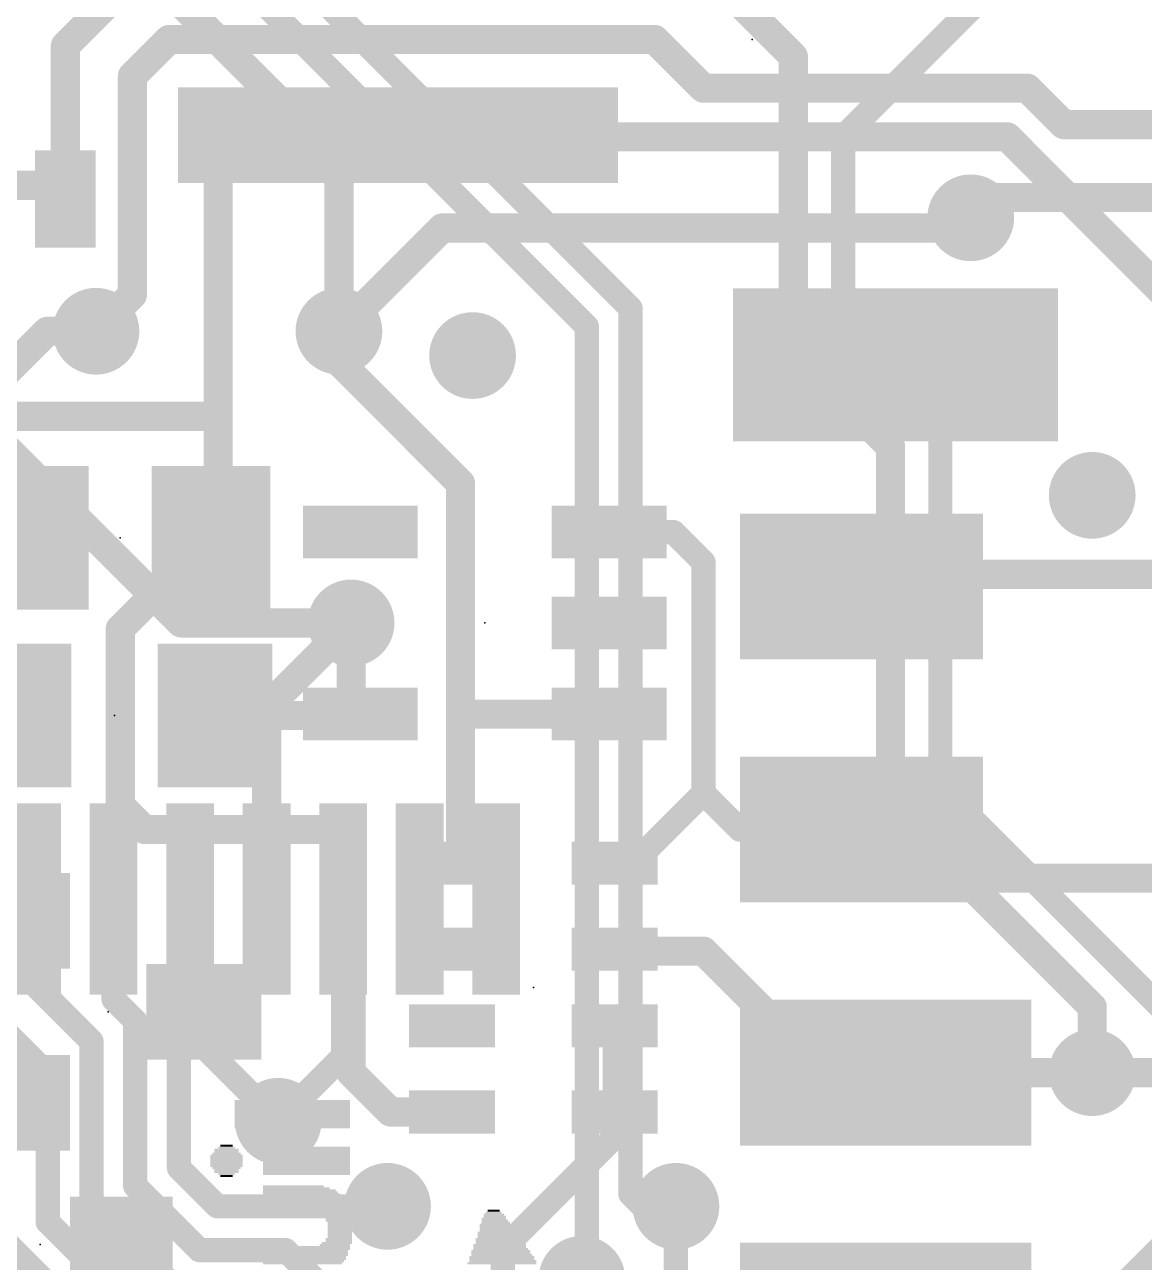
# Model space of a CAD drawing. Extents: x -30.9 to 32.9, y -36.3 to 40.7.
# Drawn here: x 0.27 to 11.97, y 6.53 to 19.46 of the extents above; entities that cross this region are included whole.
import ezdxf

# ---------------------------------------------------------------- set-up
doc = ezdxf.new("R2010")
doc.units = 0
for name, color, linetype in [('1', 12, 'CONTINUOUS'), ('16', 5, 'CONTINUOUS'), ('18', 110, 'CONTINUOUS'), ('200', 132, 'CONTINUOUS'), ('23', 40, 'CONTINUOUS')]:
    doc.layers.add(name, color=color, linetype=linetype)

# ---------------------------------------------------------------- blocks, each defined once
blk = doc.blocks.new('RECT')
blk.add_solid([(-0.5, -0.5), (0.5, -0.5), (-0.5, 0.5), (0.5, 0.5)])
blk = doc.blocks.new('ROUNDV')
at = {"const_width": 0.5}
blk.add_lwpolyline([(0, -0.25, 1), (0, 0.25, 1), (0, -0.25)], format="xyb", dxfattribs=at)

msp = doc.modelspace()

# ---------------------------------------------------------------- linework, layer by layer
at = {"layer": '1'}
for points, const_width in [([(0.696, 19.238), (1.397, 19.939)], 0.3048), ([(1.778, 19.304), (1.397, 18.923)], 0.3048), ([(1.778, 19.304), (6.858, 19.304)], 0.3048), ([(6.858, 19.304), (7.366, 18.796)], 0.3048), ([(0.696, 19.238), (0.696, 17.78)], 0.3048), ([(1.397, 18.923), (1.397, 16.637)], 0.3048), ([(7.366, 18.796), (10.7514, 18.796)], 0.3048), ([(10.7514, 18.796), (11.1324, 18.415)], 0.3048), ([(11.1324, 18.415), (21.59, 18.415)], 0.3048), ([(2.4299, 18.304), (2.2939, 18.1681)], 0.3048), ([(4.174, 18.304), (2.4299, 18.304)], 0.3048), ([(4.19, 18.288), (4.174, 18.304)], 0.3048), ([(10.541, 18.288), (4.19, 18.288)], 0.3048), ([(12.2555, 16.5735), (10.541, 18.288)], 0.3048), ([(2.2939, 18.1681), (2.2939, 15.367)], 0.3048), ([(0, 17.78), (0.696, 17.78)], 0.3048), ([(0.696, 17.78), (0.696, 17.637)], 0.3048), ([(9.989, 17.3355), (10.1273, 17.4738)], 0.3048), ([(10.1273, 17.4738), (10.16, 17.4411)], 0.3048), ([(3.556, 16.256), (4.6355, 17.3355)], 0.3048), ([(4.6355, 17.3355), (9.989, 17.3355)], 0.3048), ([(1.397, 16.637), (1.016, 16.256)], 0.3048), ([(3.556, 15.9385), (3.556, 16.256)], 0.3048), ([(3.556, 15.9385), (4.826, 14.6685)], 0.3048), ([(0.016, 15.367), (2.2939, 15.367)], 0.3048), ([(2.2939, 15.367), (2.2939, 14.1709)], 0.3048), ([(4.826, 14.6685), (4.826, 12.2555)], 0.3048), ([(1.27, 13.147), (2.22, 14.097)], 0.3048), ([(2.2939, 14.1709), (2.22, 14.097)], 0.3048), ([(6.3801, 14.158), (7.051, 14.158)], 0.254), ([(7.051, 14.158), (7.366, 13.843)], 0.254), ([(7.366, 13.843), (7.366, 11.43)], 0.254), ([(9.144, 13.716), (9.017, 13.589)], 0.3048), ([(12.2555, 13.716), (9.144, 13.716)], 0.3048), ([(9.017, 13.589), (10.033, 13.589)], 0.3048), ([(3.683, 12.3549), (3.683, 13.208)], 0.3048), ([(1.27, 11.303), (1.27, 13.147)], 0.3048), ([(3.7799, 12.258), (3.683, 12.3549)], 0.3048), ([(2.26, 12.2405), (3.7624, 12.2405)], 0.3048), ([(3.7624, 12.2405), (3.7799, 12.258)], 0.3048), ([(4.826, 12.2555), (4.826, 10.786)], 0.3048), ([(6.3776, 12.2555), (4.826, 12.2555)], 0.3048), ([(6.3801, 12.258), (6.3776, 12.2555)], 0.3048), ([(7.366, 11.43), (6.634, 10.698)], 0.254), ([(7.366, 11.43), (7.747, 11.049)], 0.254), ([(1.524, 11.049), (1.27, 11.303)], 0.3048), ([(3.429, 11.049), (1.524, 11.049)], 0.3048), ([(3.683, 10.795), (3.429, 11.049)], 0.3048), ([(7.747, 11.049), (9.017, 11.049)], 0.254), ([(9.017, 11.049), (9.906, 11.049)], 0.254), ([(9.906, 11.049), (10.414, 10.541)], 0.3048), ([(3.683, 8.509), (3.683, 10.795)], 0.3048), ([(4.826, 10.786), (4.738, 10.698)], 0.3048), ([(6.634, 10.698), (6.438, 10.698)], 0.254), ([(10.414, 10.541), (13.335, 10.541)], 0.3048), ([(6.438, 9.798), (6.457, 9.779)], 0.3048), ([(6.457, 9.779), (7.366, 9.779)], 0.3048), ([(7.366, 9.779), (8.636, 8.509)], 0.3048), ([(2.143, 9.144), (2.143, 8.779)], 0.254), ([(6.438, 8.998), (6.438, 8.098)], 0.254), ([(2.143, 8.779), (2.921, 8.001)], 0.254), ([(4.094, 8.098), (3.683, 8.509)], 0.3048), ([(8.636, 8.509), (9.271, 8.509)], 0.3048), ([(9.1141, 8.3521), (9.271, 8.509)], 0.3048), ([(9.271, 8.509), (11.43, 8.509)], 0.3048), ([(11.43, 8.509), (13.589, 8.509)], 0.3048), ([(4.738, 8.098), (4.094, 8.098)], 0.3048), ([(6.438, 8.098), (6.438, 7.835)], 0.254), ([(6.438, 7.835), (5.2705, 6.6675)], 0.254), ([(7.0786, 4.6772), (7.0786, 7.112)], 0.254), ([(5.2705, 4.826), (5.2705, 6.6675)], 0.254)]:
    msp.add_lwpolyline(points, dxfattribs=dict(at, const_width=const_width))
for points, const_width in [([(1.778, 19.3802, 1), (1.778, 19.2278)], 0.1524), ([(1.8319, 19.2501, 1), (1.7241, 19.3579)], 0.1524), ([(6.9119, 19.3579, 1), (6.8041, 19.2501)], 0.1524), ([(6.858, 19.2278, 1), (6.858, 19.3802)], 0.1524), ([(0.7722, 19.238, 1), (0.6198, 19.238)], 0.1524), ([(0.6421, 19.2919, 1), (0.7499, 19.1841)], 0.1524), ([(1.4732, 18.923, 1), (1.3208, 18.923)], 0.1524), ([(1.3431, 18.9769, 1), (1.4509, 18.8691)], 0.1524), ([(7.366, 18.8722, 1), (7.366, 18.7198)], 0.1524), ([(7.3121, 18.7421, 1), (7.4199, 18.8499)], 0.1524), ([(10.8053, 18.8499, 1), (10.6975, 18.7421)], 0.1524), ([(10.7514, 18.7198, 1), (10.7514, 18.8722)], 0.1524), ([(11.1324, 18.4912, 1), (11.1324, 18.3388)], 0.1524), ([(11.0785, 18.3611, 1), (11.1863, 18.4689)], 0.1524), ([(2.4299, 18.3802, 1), (2.4299, 18.2278)], 0.1524), ([(2.4838, 18.2501, 1), (2.376, 18.3579)], 0.1524), ([(4.2279, 18.3579, 1), (4.1201, 18.2501)], 0.1524), ([(4.19, 18.3642, 1), (4.19, 18.2118)], 0.1524), ([(4.1361, 18.2341, 1), (4.2439, 18.3419)], 0.1524), ([(4.174, 18.2278, 1), (4.174, 18.3802)], 0.1524), ([(10.5949, 18.3419, 1), (10.4871, 18.2341)], 0.1524), ([(10.541, 18.2118, 1), (10.541, 18.3642)], 0.1524), ([(2.3701, 18.1681, 1), (2.2177, 18.1681)], 0.1524), ([(2.2401, 18.2219, 1), (2.3478, 18.1142)], 0.1524), ([(0.7722, 17.78, 1), (0.6198, 17.78)], 0.1524), ([(0.6198, 17.78, 1), (0.7722, 17.78)], 0.1524), ([(0.696, 17.7038, 1), (0.696, 17.8562)], 0.1524), ([(0.6198, 17.637, 1), (0.7722, 17.637)], 0.1524), ([(10.1812, 17.5277, 1), (10.0734, 17.4199)], 0.1524), ([(10.1812, 17.4199, 1), (10.0734, 17.5277)], 0.1524), ([(4.6355, 17.4117, 1), (4.6355, 17.2593)], 0.1524), ([(4.6894, 17.2816, 1), (4.5816, 17.3894)], 0.1524), ([(9.9351, 17.3894, 1), (10.0429, 17.2816)], 0.1524), ([(9.989, 17.2593, 1), (9.989, 17.4117)], 0.1524), ([(10.1061, 17.3872, 1), (10.2139, 17.495)], 0.1524), ([(1.3208, 16.637, 1), (1.4732, 16.637)], 0.1524), ([(1.4509, 16.5831, 1), (1.3431, 16.6909)], 0.1524), ([(0.9621, 16.3099, 1), (1.0699, 16.2021)], 0.1524), ([(3.6322, 16.256, 1), (3.4798, 16.256)], 0.1524), ([(3.5021, 16.3099, 1), (3.6099, 16.2021)], 0.1524), ([(3.6099, 15.9924, 1), (3.5021, 15.8846)], 0.1524), ([(3.4798, 15.9385, 1), (3.6322, 15.9385)], 0.1524), ([(2.3701, 15.367, 1), (2.2177, 15.367)], 0.1524), ([(2.2939, 15.2908, 1), (2.2939, 15.4432)], 0.1524), ([(2.2177, 15.367, 1), (2.3701, 15.367)], 0.1524), ([(4.9022, 14.6685, 1), (4.7498, 14.6685)], 0.1524), ([(4.7721, 14.6146, 1), (4.8799, 14.7224)], 0.1524), ([(2.1661, 14.1509, 1), (2.2739, 14.0431)], 0.1524), ([(2.2739, 14.0431, 1), (2.1661, 14.1509)], 0.1524), ([(2.2177, 14.1709, 1), (2.3701, 14.1709)], 0.1524), ([(2.3478, 14.1171, 1), (2.2401, 14.2248)], 0.1524), ([(6.3801, 14.2215, 1), (6.3801, 14.0945)], 0.127), ([(7.0959, 14.2029, 1), (7.0061, 14.1131)], 0.127), ([(7.051, 14.0945, 1), (7.051, 14.2215)], 0.127), ([(7.4295, 13.843, 1), (7.3025, 13.843)], 0.127), ([(7.3211, 13.7981, 1), (7.4109, 13.8879)], 0.127), ([(9.144, 13.7922, 1), (9.144, 13.6398)], 0.1524), ([(9.1979, 13.6621, 1), (9.0901, 13.7699)], 0.1524), ([(9.017, 13.6652, 1), (9.017, 13.5128)], 0.1524), ([(8.9631, 13.6429, 1), (9.0709, 13.5351)], 0.1524), ([(10.033, 13.5128, 1), (10.033, 13.6652)], 0.1524), ([(3.7592, 13.208, 1), (3.6068, 13.208)], 0.1524), ([(1.3462, 13.147, 1), (1.1938, 13.147)], 0.1524), ([(1.2161, 13.2009, 1), (1.3239, 13.0931)], 0.1524), ([(3.7369, 12.4088, 1), (3.6291, 12.301)], 0.1524), ([(3.6068, 12.3549, 1), (3.7592, 12.3549)], 0.1524), ([(2.26, 12.3167, 1), (2.26, 12.1643)], 0.1524), ([(3.7085, 12.2944, 1), (3.8163, 12.1866)], 0.1524), ([(3.8338, 12.2041, 1), (3.726, 12.3119)], 0.1524), ([(3.726, 12.2041, 1), (3.8338, 12.3119)], 0.1524), ([(3.7624, 12.1643, 1), (3.7624, 12.3167)], 0.1524), ([(4.9022, 12.2555, 1), (4.7498, 12.2555)], 0.1524), ([(4.826, 12.3317, 1), (4.826, 12.1793)], 0.1524), ([(4.7498, 12.2555, 1), (4.9022, 12.2555)], 0.1524), ([(6.3237, 12.3094, 1), (6.4315, 12.2016)], 0.1524), ([(6.434, 12.2041, 1), (6.3262, 12.3119)], 0.1524), ([(6.3776, 12.1793, 1), (6.3776, 12.3317)], 0.1524), ([(7.4109, 11.4749, 1), (7.3211, 11.3851)], 0.127), ([(7.4109, 11.3851, 1), (7.3211, 11.4749)], 0.127), ([(1.3239, 11.3569, 1), (1.2161, 11.2491)], 0.1524), ([(1.1938, 11.303, 1), (1.3462, 11.303)], 0.1524), ([(7.3025, 11.43, 1), (7.4295, 11.43)], 0.127), ([(1.524, 11.1252, 1), (1.524, 10.9728)], 0.1524), ([(1.4701, 10.9951, 1), (1.5779, 11.1029)], 0.1524), ([(3.4829, 11.1029, 1), (3.3751, 10.9951)], 0.1524), ([(3.429, 10.9728, 1), (3.429, 11.1252)], 0.1524), ([(7.747, 11.1125, 1), (7.747, 10.9855)], 0.127), ([(7.7021, 11.0041, 1), (7.7919, 11.0939)], 0.127), ([(9.017, 11.1125, 1), (9.017, 10.9855)], 0.127), ([(9.017, 10.9855, 1), (9.017, 11.1125)], 0.127), ([(9.9599, 11.1029, 1), (9.8521, 10.9951)], 0.1524), ([(9.906, 10.9855, 1), (9.906, 11.1125)], 0.127), ([(3.7592, 10.795, 1), (3.6068, 10.795)], 0.1524), ([(3.6291, 10.7411, 1), (3.7369, 10.8489)], 0.1524), ([(4.7498, 10.786, 1), (4.9022, 10.786)], 0.1524), ([(4.8799, 10.7321, 1), (4.7721, 10.8399)], 0.1524), ([(4.6841, 10.7519, 1), (4.7919, 10.6441)], 0.1524), ([(6.438, 10.7615, 1), (6.438, 10.6345)], 0.127), ([(6.5891, 10.7429, 1), (6.6789, 10.6531)], 0.127), ([(6.634, 10.6345, 1), (6.634, 10.7615)], 0.127), ([(10.414, 10.6172, 1), (10.414, 10.4648)], 0.1524), ([(10.3601, 10.4871, 1), (10.4679, 10.5949)], 0.1524), ([(6.4919, 9.8519, 1), (6.3841, 9.7441)], 0.1524), ([(6.457, 9.8552, 1), (6.457, 9.7028)], 0.1524), ([(6.4031, 9.7251, 1), (6.5109, 9.8329)], 0.1524), ([(7.4199, 9.8329, 1), (7.3121, 9.7251)], 0.1524), ([(7.366, 9.7028, 1), (7.366, 9.8552)], 0.1524), ([(2.2065, 9.144, 1), (2.0795, 9.144)], 0.127), ([(6.5015, 8.998, 1), (6.3745, 8.998)], 0.127), ([(2.1879, 8.8239, 1), (2.0981, 8.7341)], 0.127), ([(2.0795, 8.779, 1), (2.2065, 8.779)], 0.127), ([(3.7369, 8.5629, 1), (3.6291, 8.4551)], 0.1524), ([(3.6068, 8.509, 1), (3.7592, 8.509)], 0.1524), ([(8.636, 8.5852, 1), (8.636, 8.4328)], 0.1524), ([(8.5821, 8.4551, 1), (8.6899, 8.5629)], 0.1524), ([(9.271, 8.5852, 1), (9.271, 8.4328)], 0.1524), ([(9.3249, 8.4551, 1), (9.2171, 8.5629)], 0.1524), ([(9.271, 8.4328, 1), (9.271, 8.5852)], 0.1524), ([(11.43, 8.5852, 1), (11.43, 8.4328)], 0.1524), ([(11.43, 8.4328, 1), (11.43, 8.5852)], 0.1524), ([(9.0602, 8.406, 1), (9.168, 8.2982)], 0.1524), ([(4.094, 8.1742, 1), (4.094, 8.0218)], 0.1524), ([(4.0401, 8.0441, 1), (4.1479, 8.1519)], 0.1524), ([(4.738, 8.0218, 1), (4.738, 8.1742)], 0.1524), ([(6.5015, 8.098, 1), (6.3745, 8.098)], 0.127), ([(6.3745, 8.098, 1), (6.5015, 8.098)], 0.127), ([(2.8761, 7.9561, 1), (2.9659, 8.0459)], 0.127), ([(6.3745, 7.835, 1), (6.5015, 7.835)], 0.127), ([(6.4829, 7.7901, 1), (6.3931, 7.8799)], 0.127), ([(7.1421, 7.112, 1), (7.0151, 7.112)], 0.127), ([(5.334, 6.6675, 1), (5.207, 6.6675)], 0.127), ([(5.2256, 6.7124, 1), (5.3154, 6.6226)], 0.127)]:
    msp.add_lwpolyline(points, format="xyb", dxfattribs=dict(at, const_width=const_width))
at = {"layer": '16'}
for points, const_width in [([(6.604, 16.4956), (0.7476, 22.352)], 0.254), ([(0.8844, 21.5686), (6.1468, 16.3062)], 0.254), ([(7.493, 19.939), (8.3058, 19.1262)], 0.3048), ([(3.556, 18.034), (1.7088, 19.8812)], 0.3048), ([(8.8265, 18.288), (10.287, 19.7485)], 0.254), ([(8.3058, 19.1262), (8.3058, 16.0666)], 0.3048), ([(8.8265, 16.256), (8.8265, 18.288)], 0.254), ([(3.556, 16.256), (3.556, 18.034)], 0.3048), ([(10.3505, 17.653), (10.16, 17.4625)], 0.3048), ([(15.621, 17.653), (10.3505, 17.653)], 0.3048), ([(10.16, 17.4411), (10.16, 17.4625)], 0.3048), ([(6.604, 16.4956), (6.604, 7.239)], 0.254), ([(6.1468, 6.4008), (6.1468, 16.3062)], 0.254), ([(0.508, 16.256), (-0.381, 15.367)], 0.3048), ([(1.016, 16.256), (0.508, 16.256)], 0.3048), ([(9.8425, 15.24), (8.8265, 16.256)], 0.254), ([(8.3058, 16.0666), (9.3218, 15.0506)], 0.3048), ([(-0.381, 15.494), (1.905, 13.208)], 0.3048), ([(9.8425, 11.4935), (9.8425, 15.24)], 0.254), ([(9.3218, 15.0506), (9.3218, 11.3041)], 0.3048), ([(1.905, 13.208), (3.683, 13.208)], 0.3048), ([(2.8, 12.325), (3.683, 13.208)], 0.3048), ([(3.683, 13.208), (3.683, 12.954)], 0.3048), ([(2.8, 10.3225), (2.8, 12.325)], 0.3048), ([(12.6024, 8.7336), (9.8425, 11.4935)], 0.254), ([(9.3218, 11.3041), (11.43, 9.1959)], 0.3048), ([(0.4, 10.3225), (0.4, 9.4055)], 0.254), ([(1.2, 9.2775), (1.2, 10.3225)], 0.254), ([(3.6, 10.3225), (3.6, 8.68)], 0.254), ([(-0.4, 9.4055), (0.512, 8.4935)], 0.254), ([(0.4, 9.4055), (0.9692, 8.8363)], 0.254), ([(1.4264, 9.0511), (1.2, 9.2775)], 0.254), ([(2.127, 9.239), (1.8836, 8.9956)], 0.254), ([(11.43, 9.1959), (11.43, 8.509)], 0.3048), ([(1.4264, 9.0511), (1.4264, 7.325)], 0.254), ([(1.8836, 8.9956), (1.8836, 7.5144)], 0.254), ([(0.9692, 8.8363), (0.9692, 7.1356)], 0.254), ([(3.6, 8.68), (2.921, 8.001)], 0.254), ([(0.512, 8.4935), (0.512, 6.9463)], 0.254), ([(1.8836, 7.5144), (2.286, 7.112)], 0.254), ([(1.4264, 7.325), (2.0966, 6.6548)], 0.254), ([(0.9692, 7.1356), (1.9072, 6.1976)], 0.254), ([(6.604, 7.239), (7.0786, 6.7644)], 0.254), ([(11.43, 5.969), (12.6024, 7.1414)], 0.254), ([(2.286, 7.112), (4.064, 7.112)], 0.254), ([(7.0786, 6.7644), (7.0786, 7.112)], 0.254), ([(0.512, 6.9463), (1.7566, 5.7017)], 0.254), ([(0.0548, 6.7569), (1.2994, 5.5123)], 0.254), ([(2.0966, 6.6548), (2.9972, 6.6548)], 0.254), ([(2.9972, 6.6548), (3.6496, 6.0024)], 0.254), ([(6.096, 6.35), (6.1468, 6.4008)], 0.254)]:
    msp.add_lwpolyline(points, dxfattribs=dict(at, const_width=const_width))
for points, const_width in [([(8.382, 19.1262, 1), (8.2296, 19.1262)], 0.1524), ([(8.2519, 19.0723, 1), (8.3597, 19.1801)], 0.1524), ([(8.89, 18.288, 1), (8.763, 18.288)], 0.127), ([(8.7816, 18.3329, 1), (8.8714, 18.2431)], 0.127), ([(3.6322, 18.034, 1), (3.4798, 18.034)], 0.1524), ([(3.5021, 17.9801, 1), (3.6099, 18.0879)], 0.1524), ([(10.3505, 17.7292, 1), (10.3505, 17.5768)], 0.1524), ([(10.4044, 17.5991, 1), (10.2966, 17.7069)], 0.1524), ([(10.2362, 17.4625, 1), (10.0838, 17.4625)], 0.1524), ([(10.1061, 17.5164, 1), (10.2139, 17.4086)], 0.1524), ([(10.0838, 17.4411, 1), (10.2362, 17.4411)], 0.1524), ([(6.6675, 16.4956, 1), (6.5405, 16.4956)], 0.127), ([(6.5591, 16.4507, 1), (6.6489, 16.5405)], 0.127), ([(6.2103, 16.3062, 1), (6.0833, 16.3062)], 0.127), ([(0.508, 16.3322, 1), (0.508, 16.1798)], 0.1524), ([(0.5619, 16.2021, 1), (0.4541, 16.3099)], 0.1524), ([(1.016, 16.1798, 1), (1.016, 16.3322)], 0.1524), ([(3.4798, 16.256, 1), (3.6322, 16.256)], 0.1524), ([(6.1019, 16.2613, 1), (6.1917, 16.3511)], 0.127), ([(8.8714, 16.3009, 1), (8.7816, 16.2111)], 0.127), ([(8.763, 16.256, 1), (8.89, 16.256)], 0.127), ([(8.3597, 16.1205, 1), (8.2519, 16.0127)], 0.1524), ([(8.2296, 16.0666, 1), (8.382, 16.0666)], 0.1524), ([(9.906, 15.24, 1), (9.779, 15.24)], 0.127), ([(9.7976, 15.1951, 1), (9.8874, 15.2849)], 0.127), ([(9.398, 15.0506, 1), (9.2456, 15.0506)], 0.1524), ([(9.2679, 14.9967, 1), (9.3757, 15.1045)], 0.1524), ([(1.905, 13.2842, 1), (1.905, 13.1318)], 0.1524), ([(1.8511, 13.1541, 1), (1.9589, 13.2619)], 0.1524), ([(3.7592, 13.208, 1), (3.6068, 13.208)], 0.1524), ([(3.7369, 13.1541, 1), (3.6291, 13.2619)], 0.1524), ([(3.683, 13.1318, 1), (3.683, 13.2842)], 0.1524), ([(3.6068, 12.954, 1), (3.7592, 12.954)], 0.1524), ([(2.8762, 12.325, 1), (2.7238, 12.325)], 0.1524), ([(2.7461, 12.3789, 1), (2.8539, 12.2711)], 0.1524), ([(9.8874, 11.5384, 1), (9.7976, 11.4486)], 0.127), ([(9.779, 11.4935, 1), (9.906, 11.4935)], 0.127), ([(9.3757, 11.358, 1), (9.2679, 11.2502)], 0.1524), ([(9.2456, 11.3041, 1), (9.398, 11.3041)], 0.1524), ([(0.4635, 10.3225, 1), (0.3365, 10.3225)], 0.127), ([(1.2635, 10.3225, 1), (1.1365, 10.3225)], 0.127), ([(2.7238, 10.3225, 1), (2.8762, 10.3225)], 0.1524), ([(3.6635, 10.3225, 1), (3.5365, 10.3225)], 0.127), ([(0.4449, 9.4504, 1), (0.3551, 9.3606)], 0.127), ([(0.3365, 9.4055, 1), (0.4635, 9.4055)], 0.127), ([(1.2449, 9.3224, 1), (1.1551, 9.2326)], 0.127), ([(1.1365, 9.2775, 1), (1.2635, 9.2775)], 0.127), ([(2.1719, 9.1941, 1), (2.0821, 9.2839)], 0.127), ([(11.5062, 9.1959, 1), (11.3538, 9.1959)], 0.1524), ([(11.3761, 9.142, 1), (11.4839, 9.2498)], 0.1524), ([(1.4899, 9.0511, 1), (1.3629, 9.0511)], 0.127), ([(1.3815, 9.0062, 1), (1.4713, 9.096)], 0.127), ([(1.9471, 8.9956, 1), (1.8201, 8.9956)], 0.127), ([(1.8387, 9.0405, 1), (1.9285, 8.9507)], 0.127), ([(1.0327, 8.8363, 1), (0.9057, 8.8363)], 0.127), ([(0.9243, 8.7914, 1), (1.0141, 8.8812)], 0.127), ([(3.6449, 8.6351, 1), (3.5551, 8.7249)], 0.127), ([(3.5365, 8.68, 1), (3.6635, 8.68)], 0.127), ([(0.5755, 8.4935, 1), (0.4485, 8.4935)], 0.127), ([(0.4671, 8.4486, 1), (0.5569, 8.5384)], 0.127), ([(11.3538, 8.509, 1), (11.5062, 8.509)], 0.1524), ([(2.8761, 8.0459, 1), (2.9659, 7.9561)], 0.127), ([(1.9285, 7.5593, 1), (1.8387, 7.4695)], 0.127), ([(1.8201, 7.5144, 1), (1.9471, 7.5144)], 0.127), ([(1.4713, 7.3699, 1), (1.3815, 7.2801)], 0.127), ([(1.3629, 7.325, 1), (1.4899, 7.325)], 0.127), ([(1.0141, 7.1805, 1), (0.9243, 7.0907)], 0.127), ([(6.6489, 7.2839, 1), (6.5591, 7.1941)], 0.127), ([(6.5405, 7.239, 1), (6.6675, 7.239)], 0.127), ([(0.9057, 7.1356, 1), (1.0327, 7.1356)], 0.127), ([(2.286, 7.1755, 1), (2.286, 7.0485)], 0.127), ([(2.2411, 7.0671, 1), (2.3309, 7.1569)], 0.127), ([(4.064, 7.0485, 1), (4.064, 7.1755)], 0.127), ([(7.1421, 7.112, 1), (7.0151, 7.112)], 0.127), ([(0.5569, 6.9912, 1), (0.4671, 6.9014)], 0.127), ([(0.4485, 6.9463, 1), (0.5755, 6.9463)], 0.127), ([(7.0337, 6.7195, 1), (7.1235, 6.8093)], 0.127), ([(2.0966, 6.7183, 1), (2.0966, 6.5913)], 0.127), ([(2.0517, 6.6099, 1), (2.1415, 6.6997)], 0.127), ([(3.0421, 6.6997, 1), (2.9523, 6.6099)], 0.127), ([(2.9972, 6.5913, 1), (2.9972, 6.7183)], 0.127), ([(7.0151, 6.7644, 1), (7.1421, 6.7644)], 0.127)]:
    msp.add_lwpolyline(points, format="xyb", dxfattribs=dict(at, const_width=const_width))
at = {"layer": '23'}
for p in [(7.874, 19.304), (1.27, 14.097), (5.08, 13.208), (1.21, 12.2405), (5.588, 9.398), (1.143, 9.144), (0.432, 6.714)]:
    msp.add_point(p, dxfattribs=at)

# ---------------------------------------------------------------- block references
at = {"layer": '1', "rotation": 270}
for p, yscale in [((4.174, 18.304), 4.6), ((0.143, 10.094), 1.2), ((2.143, 9.144), 1.2), ((0.143, 8.194), 1.2)]:
    msp.add_blockref('RECT', p, dxfattribs=dict(at, yscale=yscale))
at = {"layer": '1'}
for p, xscale, yscale, rotation in [((0.696, 17.637), 0.635, 1.016, 180), ((0.32, 14.097), 1.24, 1.5, 180), ((2.22, 14.097), 1.24, 1.5, 180), ((3.7799, 14.158), 0.55, 1.2, 90), ((6.3801, 14.158), 0.55, 1.2, 90), ((6.3801, 13.208), 0.55, 1.2, 90), ((0.16, 12.2405), 1.2, 1.5, 180), ((2.26, 12.2405), 1.2, 1.5, 180), ((3.7799, 12.258), 0.55, 1.2, 90), ((6.3801, 12.258), 0.55, 1.2, 90), ((4.738, 10.698), 0.45, 0.9, 90), ((6.438, 10.698), 0.45, 0.9, 90), ((4.738, 9.798), 0.45, 0.9, 90), ((6.438, 9.798), 0.45, 0.9, 90), ((4.738, 8.998), 0.45, 0.9, 90), ((6.438, 8.998), 0.45, 0.9, 90), ((4.738, 8.098), 0.45, 0.9, 90), ((6.438, 8.098), 0.45, 0.9, 90)]:
    msp.add_blockref('RECT', p, dxfattribs=dict(at, xscale=xscale, yscale=yscale, rotation=rotation))
for p, xscale, yscale in [((9.374, 15.904), 3.4, 1.6), ((9.017, 13.589), 2.54, 1.524), ((9.017, 11.049), 2.54, 1.524), ((9.271, 8.509), 3.048, 1.524), ((9.271, 5.969), 3.048, 1.524)]:
    msp.add_blockref('RECT', p, dxfattribs=dict(at, xscale=xscale, yscale=yscale))
at = {"layer": '1', "xscale": 1.075}
msp.add_blockref('RECT', (1.282, 6.714), dxfattribs=at)
at = {"layer": '16', "xscale": 2, "yscale": 0.5, "rotation": 270}
for p in [(0.4, 10.3225), (1.2, 10.3225), (2, 10.3225), (2.8, 10.3225), (3.6, 10.3225), (4.4, 10.3225), (5.2, 10.3225)]:
    msp.add_blockref('RECT', p, dxfattribs=at)
at = {"layer": '18', "xscale": 0.9064, "yscale": 0.9064}
for p in [(10.16, 17.4411), (10.16, 17.4411), (1.016, 16.256), (1.016, 16.256), (3.556, 16.256), (3.556, 16.256), (4.953, 16.002), (4.953, 16.002), (11.43, 14.5415), (11.43, 14.5415), (3.683, 13.208), (3.683, 13.208), (11.43, 8.509), (11.43, 8.509), (2.921, 8.001), (2.921, 8.001), (4.064, 7.112), (4.064, 7.112), (7.0786, 7.112), (7.0786, 7.112), (6.096, 6.35), (6.096, 6.35)]:
    msp.add_blockref('ROUNDV', p, dxfattribs=at)
at = {"layer": '200', "yscale": 0.0212}
for p, xscale in [((2.8775, 8.3805), 0.2328), ((2.8775, 8.3593), 0.2328), ((2.8775, 8.3381), 0.2328), ((2.8775, 8.317), 0.2328), ((2.8775, 8.2958), 0.2328), ((2.8775, 8.2746), 0.2328), ((3.068, 8.2111), 1.2065), ((3.068, 8.19), 1.2065), ((3.068, 8.1688), 1.2065), ((3.068, 8.1476), 1.2065), ((2.8775, 8.2535), 0.2328), ((2.8775, 8.2323), 0.2328), ((3.068, 8.1265), 1.2065), ((3.068, 8.1053), 1.2065), ((3.068, 8.0841), 1.2065), ((3.068, 8.063), 1.2065), ((3.068, 8.0418), 1.2065), ((3.068, 8.0206), 1.2065), ((3.068, 7.9995), 1.2065), ((3.068, 7.9783), 1.2065), ((3.068, 7.9571), 1.2065), ((3.068, 7.936), 1.2065), ((2.8775, 7.9148), 0.2328), ((2.8775, 7.8937), 0.2328), ((2.8775, 7.8725), 0.2328), ((2.8775, 7.8513), 0.2328), ((2.8775, 7.8302), 0.2328), ((2.3801, 7.6397), 0.3387), ((2.3801, 7.6608), 0.2963), ((2.3801, 7.7032), 0.254), ((2.3801, 7.682), 0.254), ((2.3801, 7.7243), 0.1693), ((2.3801, 7.7455), 0.127), ((3.2162, 7.7243), 0.9101), ((3.2162, 7.7032), 0.9101), ((3.2162, 7.682), 0.9101), ((3.2162, 7.6608), 0.9101), ((3.2162, 7.6397), 0.9101), ((2.3801, 7.6185), 0.3387), ((2.3801, 7.5973), 0.3387), ((2.3801, 7.5762), 0.3387), ((2.3801, 7.555), 0.3387), ((2.3801, 7.5338), 0.3387), ((2.3801, 7.5127), 0.2963), ((2.3801, 7.4915), 0.254), ((3.2162, 7.6185), 0.9101), ((3.2162, 7.5973), 0.9101), ((3.2162, 7.5762), 0.9101), ((3.2162, 7.555), 0.9101), ((3.2162, 7.5338), 0.9101), ((3.2162, 7.5127), 0.9101), ((3.2162, 7.4915), 0.9101), ((2.3801, 7.4703), 0.254), ((2.3801, 7.4492), 0.1693), ((2.3801, 7.428), 0.127), ((3.2162, 7.4703), 0.9101), ((3.2162, 7.4492), 0.9101), ((3.0786, 7.3222), 0.635), ((3.1104, 7.301), 0.6985), ((3.1421, 7.2798), 0.762), ((3.1527, 7.2587), 0.7831), ((3.1633, 7.2375), 0.8043), ((3.1844, 7.1952), 0.8466), ((3.195, 7.174), 0.8678), ((3.195, 7.1528), 0.8678), ((3.2056, 7.1317), 0.889), ((3.2056, 7.1105), 0.889), ((3.1739, 7.2163), 0.8255), ((3.2056, 7.0894), 0.889), ((3.2162, 7.0682), 0.9101), ((3.2162, 7.047), 0.9101), ((3.5125, 7.0259), 0.3175), ((3.5231, 7.0047), 0.2963), ((3.5548, 6.9835), 0.2752), ((5.174, 6.9835), 0.254), ((5.174, 7.0259), 0.2117), ((5.1846, 7.0047), 0.2328), ((5.174, 7.047), 0.1693), ((5.174, 7.0682), 0.127), ((3.5548, 6.9624), 0.2752), ((3.5654, 6.9412), 0.254), ((3.5654, 6.92), 0.254), ((3.5654, 6.8989), 0.254), ((3.5654, 6.8777), 0.254), ((3.5654, 6.8565), 0.254), ((5.1846, 6.92), 0.3175), ((5.1952, 6.8989), 0.3387), ((5.2058, 6.8777), 0.3598), ((5.2164, 6.8565), 0.381), ((5.1846, 6.9624), 0.2752), ((5.1952, 6.9412), 0.2963), ((3.5337, 6.7295), 0.3175), ((3.5548, 6.7719), 0.2752), ((3.5548, 6.7507), 0.2752), ((3.5654, 6.8354), 0.254), ((3.5654, 6.8142), 0.254), ((3.5654, 6.793), 0.254), ((5.2269, 6.7507), 0.4868), ((5.2375, 6.7295), 0.508), ((5.2164, 6.7719), 0.4657), ((5.2269, 6.793), 0.4445), ((5.2058, 6.8354), 0.4022), ((5.2164, 6.8142), 0.4233), ((3.2056, 6.6449), 0.889), ((3.2056, 6.6237), 0.889), ((3.2056, 6.6025), 0.889), ((3.2162, 6.6872), 0.9101), ((3.2162, 6.666), 0.9101), ((3.5125, 6.7084), 0.3175), ((5.2481, 6.6449), 0.6138), ((5.2481, 6.6237), 0.6138), ((5.2587, 6.6025), 0.635), ((5.2375, 6.7084), 0.5503), ((5.2375, 6.6872), 0.5503), ((5.2481, 6.666), 0.5715), ((3.195, 6.5814), 0.8678), ((3.195, 6.5602), 0.8678), ((3.1844, 6.539), 0.8466), ((3.1739, 6.5179), 0.8255), ((5.2587, 6.5179), 0.7196), ((5.2587, 6.5814), 0.6773), ((5.2587, 6.5602), 0.6773), ((5.2693, 6.539), 0.6985)]:
    msp.add_blockref('RECT', p, dxfattribs=dict(at, xscale=xscale))

doc.saveas('drawing.dxf')
